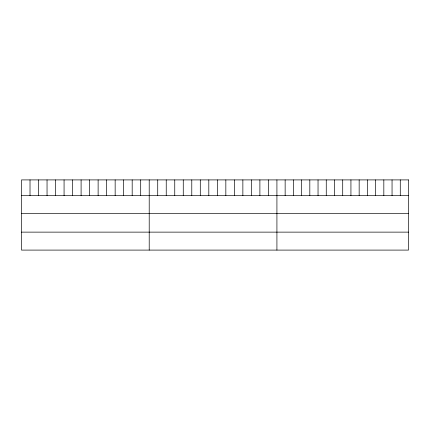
<?xml version="1.0" encoding="UTF-8"?>
<svg xmlns="http://www.w3.org/2000/svg" width="430" height="430" viewBox="0 0 430 430"><rect width="100%" height="100%" fill="white"/><g stroke="black" fill="none" stroke-linecap="round" stroke-linejoin="round"><path stroke-width="0.64" d="M21.5 195.655L408.5 195.655M21.5 213.624L408.5 213.624M21.5 232.13L408.5 232.13M400.276 179.907L400.276 195.655M392.052 179.907L392.052 195.655M383.829 179.907L383.829 195.655M375.605 179.907L375.605 195.655M367.381 179.907L367.381 195.655M359.158 179.907L359.158 195.655M350.934 179.907L350.934 195.655M342.71 179.907L342.71 195.655M334.486 179.907L334.486 195.655M326.262 179.907L326.262 195.655M318.039 179.907L318.039 195.655M309.815 179.907L309.815 195.655M301.591 179.907L301.591 195.655M293.367 179.907L293.367 195.655M285.144 179.907L285.144 195.655M276.92 179.907L276.92 250.093M268.406 179.907L268.406 195.655M259.892 179.907L259.892 195.655M251.378 179.907L251.378 195.655M242.864 179.907L242.864 195.655M234.35 179.907L234.35 195.655M225.836 179.907L225.836 195.655M217.322 179.907L217.322 195.655M208.808 179.907L208.808 195.655M200.294 179.907L200.294 195.655M191.78 179.907L191.78 195.655M183.266 179.907L183.266 195.655M174.752 179.907L174.752 195.655M166.238 179.907L166.238 195.655M157.724 179.907L157.724 195.655M149.21 179.907L149.21 250.093M140.696 179.907L140.696 195.655M132.182 179.907L132.182 195.655M123.668 179.907L123.668 195.655M115.154 179.907L115.154 195.655M106.64 179.907L106.64 195.655M98.126 179.907L98.126 195.655M89.612 179.907L89.612 195.655M81.098 179.907L81.098 195.655M72.584 179.907L72.584 195.655M64.07 179.907L64.07 195.655M55.556 179.907L55.556 195.655M47.042 179.907L47.042 195.655M38.528 179.907L38.528 195.655M30.014 179.907L30.014 195.655M408.5 179.907L21.5 179.907L21.5 250.093L408.5 250.093L408.5 179.907"/></g></svg>
